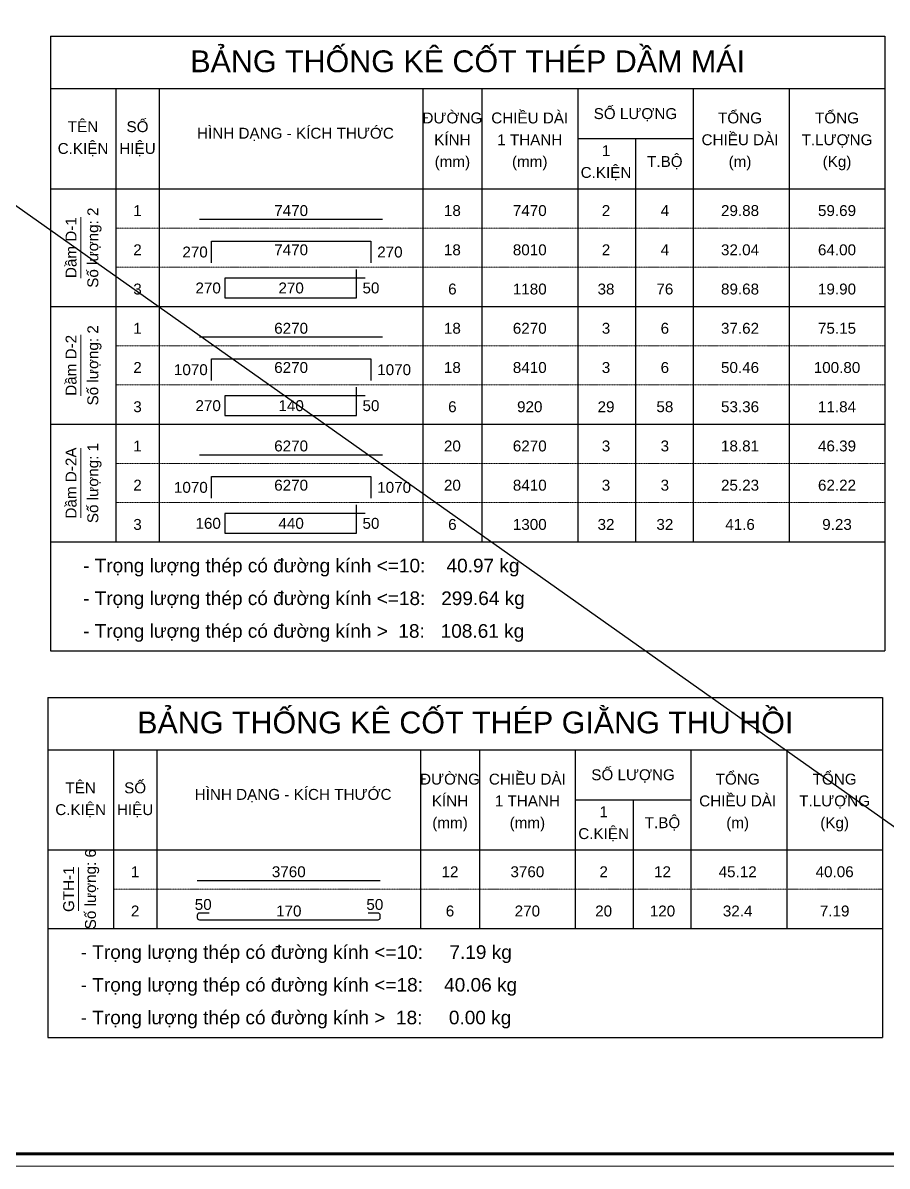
# Model space of a CAD drawing. Header units: millimetres. Extents: x -178395 to 493851, y -561170 to -280028.
# Drawn here: x 398552 to 408468, y -471455 to -458341 of the extents above; entities that cross this region are included whole.
import ezdxf
from ezdxf.enums import TextEntityAlignment as Align

# ---------------------------------------------------------------- set-up
doc = ezdxf.new("R2010")
doc.units = ezdxf.units.MM
doc.header["$MEASUREMENT"] = 0
doc.linetypes.add('HIDDEN', pattern=[0.375, 0.25, -0.125])
doc.layers.get('Defpoints').update_dxf_attribs({"color": 1})
doc.layers.add('KCS_Plotter', color=11, linetype='Continuous', plot=False)
for name, color, linetype, lineweight in [('Khungten_LCDI', 7, 'Continuous', 5), ('LC MANH DUT', 35, 'HIDDEN', 5), ('LC Net dam 1', 30, 'Continuous', 30), ('LC Net thay', 63, 'Continuous', 25), ('LC Text1', 3, 'Continuous', 20)]:
    doc.layers.add(name, color=color, linetype=linetype, lineweight=lineweight)
doc.styles.add('Hoa', font='micross_0.ttf')
doc.styles.add('Khungten', font='VHAVAN.TTF', dxfattribs={"width": 0.9, "height": 5000})
doc.styles.add('LC 1', font='VHAVANB.TTF')
doc.styles.add('Thuong', font='micross_0.ttf')
doc.styles.add('Title', font='VHBLACK.TTF', dxfattribs={"width": 0.8})

# ---------------------------------------------------------------- blocks, each defined once
blk = doc.blocks.new('lcdi fix')
at = {"layer": 'Defpoints', "lineweight": 0}
blk.add_lwpolyline([(-1200, -14850), (-1200, 14850), (40800, 14850), (40800, -14850)], close=True, dxfattribs=at)
at = {"layer": 'Khungten_LCDI', "color": 5, "lineweight": 60}
blk.add_lwpolyline([(0, -14650), (0, 14650), (40600, 14650), (40600, -14650)], close=True, dxfattribs=at)
at = {"color": 7, "style": 'Khungten', "width": 0.8}
for tag, p in [('REVISION', (39499, -10746)), ('NGAYHT', (39546, -11609))]:
    blk.add_attdef(tag, text='', height=200, dxfattribs=at).set_placement(p, align=Align.CENTER)
at = {"layer": 'LC Text1', "color": 3, "style": 'LC 1', "width": 1.834006}
for tag, p, p2 in [('TENBANVE1', (36913, -8886), (40339, -8886)), ('TENBANVE2', (36913, -9562), (40339, -9562))]:
    blk.add_attdef(tag, text='', height=250, dxfattribs=at).set_placement(p, p2, align=Align.FIT)
at = {"layer": 'LC Text1', "style": 'Title', "width": 0.7}
blk.add_attdef('SOBANVE', text='', height=250, dxfattribs=at).set_placement((39562, -13896), align=Align.CENTER)

msp = doc.modelspace()

# ---------------------------------------------------------------- linework, layer by layer
at = {"layer": 'KCS_Plotter', "ltscale": 250}
msp.add_line((384651, -450665.4), (414051, -471455.4), dxfattribs=at)
at = {"layer": 'LC MANH DUT'}
for p, q in [((399617.5, -460694.4), (408442.5, -460694.4)), ((399617.5, -461144.4), (408442.5, -461144.4)), ((399617.5, -461594.4), (408442.5, -461594.4)), ((399617.5, -462044.4), (408442.5, -462044.4)), ((399617.5, -462494.4), (408442.5, -462494.4)), ((399617.5, -462944.4), (408442.5, -462944.4)), ((399617.5, -463394.4), (408442.5, -463394.4)), ((399617.5, -463844.4), (408442.5, -463844.4)), ((399617.5, -464294.4), (408442.5, -464294.4)), ((399590.3, -468278.6), (408415.3, -468278.6)), ((399590.3, -468728.6), (408415.3, -468728.6))]:
    msp.add_line(p, q, dxfattribs=at)
at = {"layer": 'LC Net dam 1'}
for points in [[(400580, -460594.4), (402680, -460594.4)], [(400717.5, -461094.4), (400717.5, -460844.4), (402542.5, -460844.4), (402542.5, -461094.4)], [(402480, -461269.4), (400867.5, -461269.4), (400867.5, -461494.4), (402380, -461494.4), (402380, -461169.4)], [(400580, -461944.4), (402680, -461944.4)], [(400717.5, -462444.4), (400717.5, -462194.4), (402542.5, -462194.4), (402542.5, -462444.4)], [(402480, -462619.4), (400867.5, -462619.4), (400867.5, -462844.4), (402380, -462844.4), (402380, -462519.4)], [(400580, -463294.4), (402680, -463294.4)], [(400717.5, -463794.4), (400717.5, -463544.4), (402542.5, -463544.4), (402542.5, -463794.4)], [(402480, -463969.4), (400867.5, -463969.4), (400867.5, -464194.4), (402380, -464194.4), (402380, -463869.4)], [(400552.8, -468178.6), (402652.8, -468178.6)]]:
    msp.add_lwpolyline(points, dxfattribs=at)
msp.add_lwpolyline([(400690.3, -468553.6), (400577.8, -468553.6, 0.4142136), (400552.8, -468578.6), (400552.8, -468603.6, 0.4142136), (400577.8, -468628.6), (402627.8, -468628.6, 0.4142136), (402652.8, -468603.6), (402652.8, -468578.6, 0.4142136), (402627.8, -468553.6), (402515.3, -468553.6)], format="xyb", dxfattribs=at)
at = {"layer": 'LC Net thay'}
for p, q in [((398867.5, -458494.4), (408442.5, -458494.4)), ((398867.5, -458494.4), (398867.5, -465544.4)), ((408442.5, -458494.4), (408442.5, -465544.4)), ((398867.5, -459094.4), (408442.5, -459094.4)), ((399617.5, -459094.4), (399617.5, -464294.4)), ((400117.5, -459094.4), (400117.5, -464294.4)), ((403142.5, -459094.4), (403142.5, -464294.4)), ((403817.5, -459094.4), (403817.5, -464294.4)), ((404917.5, -459094.4), (404917.5, -464294.4)), ((406242.5, -459094.4), (406242.5, -464294.4)), ((407342.5, -459094.4), (407342.5, -464294.4)), ((404917.5, -459669.4), (406242.5, -459669.4)), ((405580, -459669.4), (405580, -464294.4)), ((398867.5, -460244.4), (408442.5, -460244.4)), ((398867.5, -461594.4), (408442.5, -461594.4)), ((398867.5, -462944.4), (408442.5, -462944.4)), ((398867.5, -464294.4), (408442.5, -464294.4)), ((398867.5, -464294.4), (408442.5, -464294.4)), ((398867.5, -465544.4), (408442.5, -465544.4)), ((398840.3, -466078.6), (408415.3, -466078.6)), ((398840.3, -466078.6), (398840.3, -469978.6)), ((408415.3, -466078.6), (408415.3, -469978.6)), ((398840.3, -466678.6), (408415.3, -466678.6)), ((399590.3, -466678.6), (399590.3, -468728.6)), ((400090.3, -466678.6), (400090.3, -468728.6)), ((403115.3, -466678.6), (403115.3, -468728.6)), ((403790.3, -466678.6), (403790.3, -468728.6)), ((404890.3, -466678.6), (404890.3, -468728.6)), ((406215.3, -466678.6), (406215.3, -468728.6)), ((407315.3, -466678.6), (407315.3, -468728.6)), ((404890.3, -467253.6), (406215.3, -467253.6)), ((405552.8, -467253.6), (405552.8, -468728.6)), ((398840.3, -467828.6), (408415.3, -467828.6)), ((398840.3, -468728.6), (408415.3, -468728.6)), ((398840.3, -468728.6), (408415.3, -468728.6)), ((398840.3, -469978.6), (408415.3, -469978.6))]:
    msp.add_line(p, q, dxfattribs=at)
at = {"layer": 'LC Text1'}
for p, q in [((399217.5, -461269.4), (399217.5, -460569.4)), ((399217.5, -462619.4), (399217.5, -461919.4)), ((399217.5, -464019.4), (399217.5, -463219.4)), ((399190.3, -468528.6), (399190.3, -468028.6))]:
    msp.add_line(p, q, dxfattribs=at)

# ---------------------------------------------------------------- block references
at = {"layer": 'LC Net thay', "xscale": 0.7, "yscale": 0.7, "zscale": 0.7}
msp.add_blockref('lcdi fix', (385491, -461060.4), dxfattribs=at)

# ---------------------------------------------------------------- texts
at = {"layer": 'LC Text1', "color": 4, "style": 'Hoa'}
for s, p in [('BẢNG THỐNG KÊ CỐT THÉP DẦM MÁI', (403655, -458906.9)), ('BẢNG THỐNG KÊ CỐT THÉP GIẰNG THU HỒI', (403627.8, -466491.1))]:
    msp.add_text(s, height=250, dxfattribs=at).set_placement(p, align=Align.CENTER)
at = {"layer": 'LC Text1'}
for s, style, p in [('ĐƯỜNG', 'Hoa', (403480, -459494.4)), ('CHIỀU DÀI', 'Hoa', (404367.5, -459494.4)), ('SỐ LƯỢNG', 'Hoa', (405580, -459444.4)), ('TỔNG', 'Hoa', (406780, -459494.4)), ('TỔNG', 'Hoa', (407892.5, -459494.4)), ('TÊN', 'Hoa', (399242.5, -459594.4)), ('SỐ', 'Hoa', (399867.5, -459594.4)), ('HÌNH DẠNG - KÍCH THƯỚC', 'Hoa', (401680, -459669.4)), ('KÍNH', 'Hoa', (403480, -459744.4)), ('1 THANH', 'Hoa', (404367.5, -459744.4)), ('CHIỀU DÀI', 'Hoa', (406780, -459744.4)), ('T.LƯỢNG', 'Hoa', (407892.5, -459744.4)), ('C.KIỆN', 'Hoa', (399242.5, -459844.4)), ('HIỆU', 'Hoa', (399867.5, -459844.4)), ('1', 'Hoa', (405242.5, -459869.4)), ('(mm)', 'Thuong', (403480, -459994.4)), ('(mm)', 'Thuong', (404367.5, -459994.4)), ('T.BỘ', 'Hoa', (405917.5, -459994.4)), ('(m)', 'Thuong', (406780, -459994.4)), ('(Kg)', 'Thuong', (407892.5, -459994.4)), ('C.KIỆN', 'Hoa', (405242.5, -460119.4)), ('SỐ LƯỢNG', 'Hoa', (405552.8, -467028.6)), ('ĐƯỜNG', 'Hoa', (403452.8, -467078.6)), ('CHIỀU DÀI', 'Hoa', (404340.3, -467078.6)), ('TỔNG', 'Hoa', (406752.8, -467078.6)), ('TỔNG', 'Hoa', (407865.3, -467078.6)), ('TÊN', 'Hoa', (399215.3, -467178.6)), ('SỐ', 'Hoa', (399840.3, -467178.6)), ('HÌNH DẠNG - KÍCH THƯỚC', 'Hoa', (401652.8, -467253.6)), ('KÍNH', 'Hoa', (403452.8, -467328.6)), ('1 THANH', 'Hoa', (404340.3, -467328.6)), ('CHIỀU DÀI', 'Hoa', (406752.8, -467328.6)), ('T.LƯỢNG', 'Hoa', (407865.3, -467328.6)), ('C.KIỆN', 'Hoa', (399215.3, -467428.6)), ('HIỆU', 'Hoa', (399840.3, -467428.6)), ('1', 'Hoa', (405215.3, -467453.6)), ('(mm)', 'Thuong', (403452.8, -467578.6)), ('(mm)', 'Thuong', (404340.3, -467578.6)), ('T.BỘ', 'Hoa', (405890.3, -467578.6)), ('(m)', 'Thuong', (406752.8, -467578.6)), ('(Kg)', 'Thuong', (407865.3, -467578.6)), ('C.KIỆN', 'Hoa', (405215.3, -467703.6))]:
    msp.add_text(s, height=125, dxfattribs=dict(at, style=style)).set_placement(p, align=Align.CENTER)
at = {"layer": 'LC Text1', "style": 'Hoa'}
for s, p in [('1', (399867.5, -460594.4)), ('7470', (401630, -460594.4)), ('18', (403480, -460594.4)), ('7470', (404367.5, -460594.4)), ('2', (405242.5, -460594.4)), ('4', (405917.5, -460594.4)), ('29.88', (406780, -460594.4)), ('59.69', (407892.5, -460594.4)), ('2', (399867.5, -461044.4)), ('7470', (401630, -461044.4)), ('18', (403480, -461044.4)), ('3', (399867.5, -461494.4)), ('270', (401630, -461481.9)), ('6', (403480, -461494.4)), ('1', (399867.5, -461944.4)), ('6270', (401630, -461944.4)), ('18', (403480, -461944.4)), ('6270', (404367.5, -461944.4)), ('3', (405242.5, -461944.4)), ('6', (405917.5, -461944.4)), ('37.62', (406780, -461944.4)), ('75.15', (407892.5, -461944.4)), ('2', (399867.5, -462394.4)), ('6270', (401630, -462394.4)), ('18', (403480, -462394.4)), ('140', (401630, -462831.9)), ('3', (399867.5, -462844.4)), ('6', (403480, -462844.4)), ('1', (399867.5, -463294.4)), ('6270', (401630, -463294.4)), ('20', (403480, -463294.4)), ('6270', (404367.5, -463294.4)), ('3', (405242.5, -463294.4)), ('3', (405917.5, -463294.4)), ('18.81', (406780, -463294.4)), ('46.39', (407892.5, -463294.4)), ('2', (399867.5, -463744.4)), ('6270', (401630, -463744.4)), ('20', (403480, -463744.4)), ('3', (399867.5, -464194.4)), ('440', (401630, -464181.9)), ('6', (403480, -464194.4)), ('1', (399840.3, -468178.6)), ('3760', (401602.8, -468178.6)), ('12', (403452.8, -468178.6)), ('3760', (404340.3, -468178.6)), ('2', (405215.3, -468178.6)), ('12', (405890.3, -468178.6)), ('45.12', (406752.8, -468178.6)), ('40.06', (407865.3, -468178.6)), ('50', (400621.6, -468553.6)), ('50', (402590.3, -468553.6)), ('2', (399840.3, -468628.6)), ('170', (401602.8, -468628.6)), ('6', (403452.8, -468628.6))]:
    msp.add_text(s, height=125, dxfattribs=at).set_placement(p, align=Align.BOTTOM_CENTER)
for s, p in [('Số lượng: 2', (399417.5, -460919.4)), ('Dầm D-1', (399167.5, -460919.4)), ('Số lượng: 2', (399417.5, -462269.4)), ('Dầm D-2', (399167.5, -462269.4)), ('Số lượng: 1', (399417.5, -463619.4)), ('Dầm D-2A', (399167.5, -463619.4)), ('Số lượng: 6', (399390.3, -468278.6)), ('GTH-1', (399140.3, -468278.6))]:
    msp.add_text(s, height=125, rotation=90.00021, dxfattribs=at).set_placement(p, align=Align.CENTER)
for s, p in [('270', (400673.7, -461069.4)), ('270', (400823.7, -461481.9)), ('1070', (400673.7, -462419.4)), ('270', (400823.7, -462831.9)), ('1070', (400673.7, -463769.4)), ('160', (400823.7, -464181.9))]:
    msp.add_text(s, height=125, dxfattribs=at).set_placement(p, align=Align.BOTTOM_RIGHT)
for s, p in [('270', (402617.5, -461069.4)), ('50', (402448.7, -461481.9)), ('1070', (402617.5, -462419.4)), ('50', (402448.7, -462831.9)), ('1070', (402617.5, -463769.4)), ('50', (402448.7, -464181.9))]:
    msp.add_text(s, height=125, dxfattribs=at).set_placement(p, align=Align.BOTTOM_LEFT)
at = {"layer": 'LC Text1', "color": 7, "style": 'Hoa'}
for s, p in [('8010', (404367.5, -461044.4)), ('2', (405242.5, -461044.4)), ('4', (405917.5, -461044.4)), ('32.04', (406780, -461044.4)), ('64.00', (407892.5, -461044.4)), ('1180', (404367.5, -461494.4)), ('38', (405242.5, -461494.4)), ('76', (405917.5, -461494.4)), ('89.68', (406780, -461494.4)), ('19.90', (407892.5, -461494.4)), ('8410', (404367.5, -462394.4)), ('3', (405242.5, -462394.4)), ('6', (405917.5, -462394.4)), ('50.46', (406780, -462394.4)), ('100.80', (407892.5, -462394.4)), ('920', (404367.5, -462844.4)), ('29', (405242.5, -462844.4)), ('58', (405917.5, -462844.4)), ('53.36', (406780, -462844.4)), ('11.84', (407892.5, -462844.4)), ('8410', (404367.5, -463744.4)), ('3', (405242.5, -463744.4)), ('3', (405917.5, -463744.4)), ('25.23', (406780, -463744.4)), ('62.22', (407892.5, -463744.4)), ('1300', (404367.5, -464194.4)), ('32', (405242.5, -464194.4)), ('32', (405917.5, -464194.4)), ('41.6', (406780, -464194.4)), ('9.23', (407892.5, -464194.4)), ('270', (404340.3, -468628.6)), ('20', (405215.3, -468628.6)), ('120', (405890.3, -468628.6)), ('32.4', (406752.8, -468628.6)), ('7.19', (407865.3, -468628.6))]:
    msp.add_text(s, height=125, dxfattribs=at).set_placement(p, align=Align.BOTTOM_CENTER)
at = {"layer": 'LC Text1', "style": 'Hoa'}
for s, p in [('- Trọng lượng thép có đường kính <=10:    40.97 kg', (399242.5, -464644.4)), ('- Trọng lượng thép có đường kính <=18:   299.64 kg', (399242.5, -465019.4)), ('- Trọng lượng thép có đường kính >  18:   108.61 kg', (399242.5, -465394.4)), ('- Trọng lượng thép có đường kính <=10:     7.19 kg', (399215.3, -469078.6)), ('- Trọng lượng thép có đường kính <=18:    40.06 kg', (399215.3, -469453.6)), ('- Trọng lượng thép có đường kính >  18:     0.00 kg', (399215.3, -469828.6))]:
    msp.add_text(s, height=156.25, dxfattribs=at).set_placement(p)

doc.saveas('drawing.dxf')
